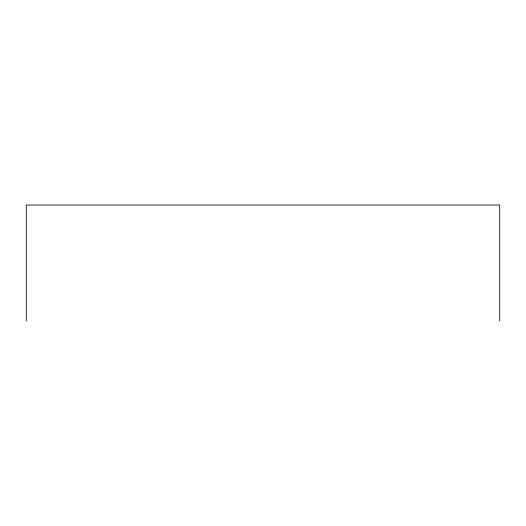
<?xml version="1.0" encoding="UTF-8"?>
<svg xmlns="http://www.w3.org/2000/svg" width="526" height="526" viewBox="0 0 526 526"><rect width="100%" height="100%" fill="white"/><g stroke="black" fill="none" stroke-linecap="round" stroke-linejoin="round"><path stroke-width="0.79" d="M499.7 320.952L499.7 205.048L26.3 205.048L26.3 320.952"/></g></svg>
